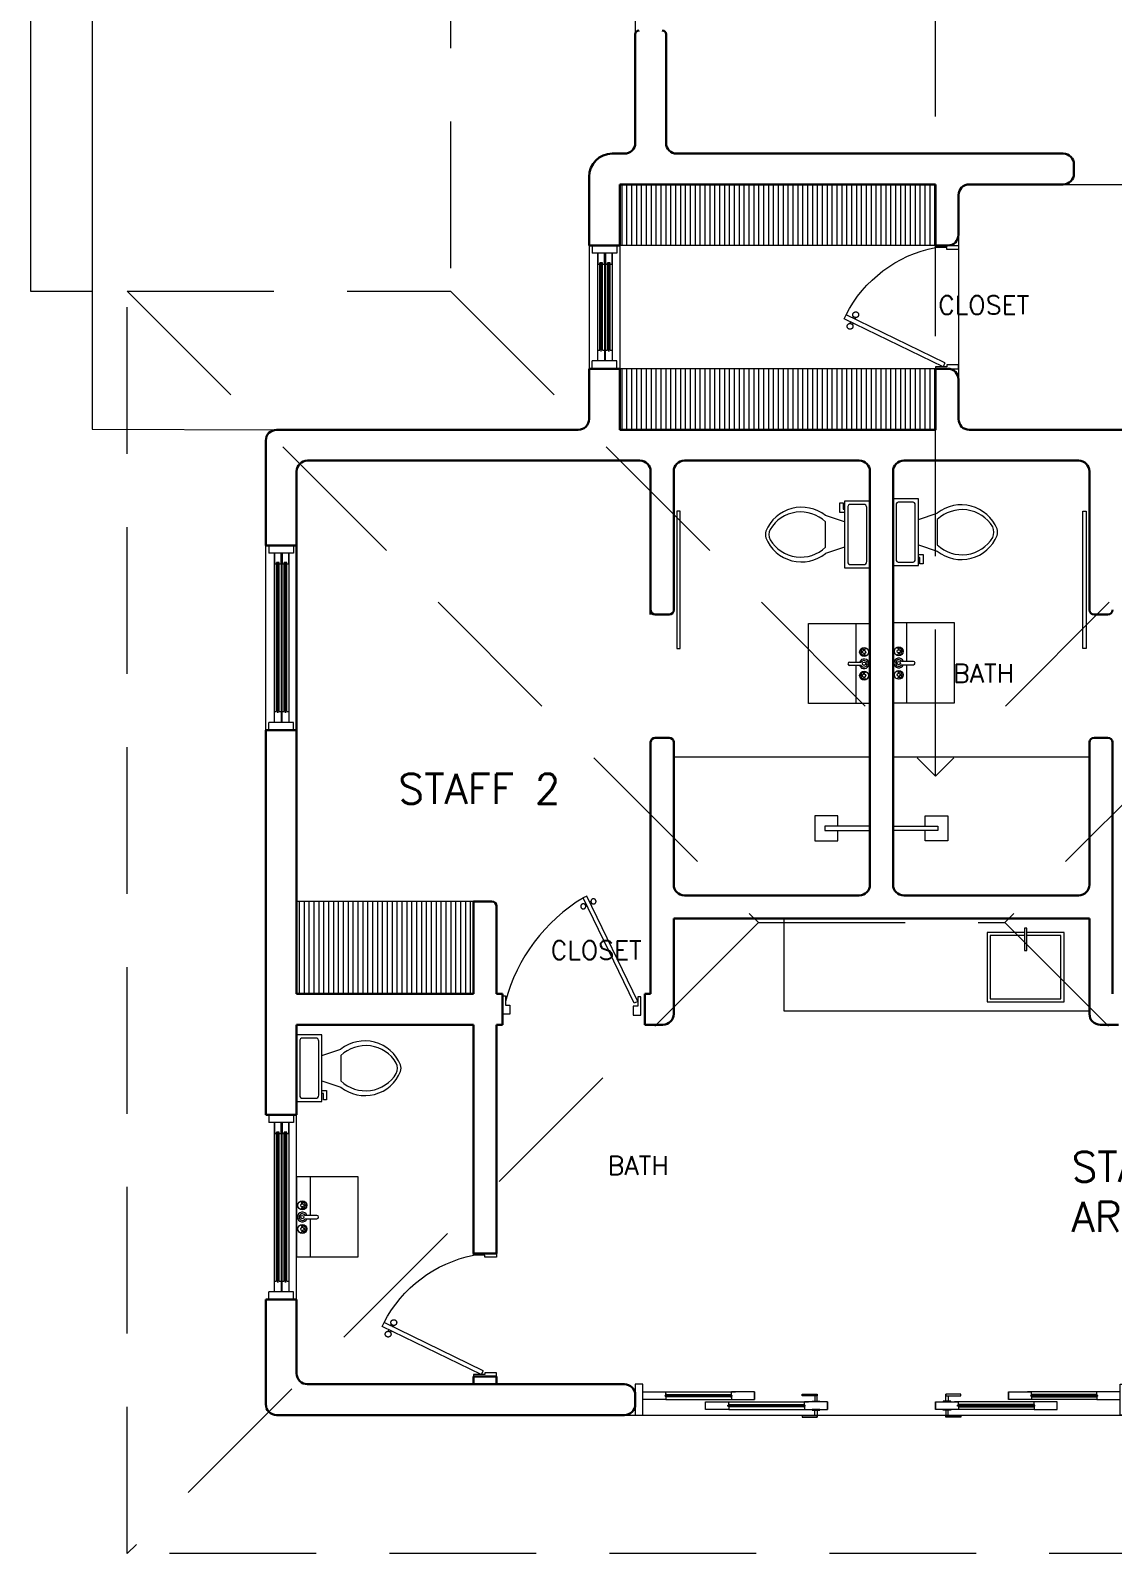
# Model space of a CAD drawing. Header units: metres. Extents: x -44 to 358, y -246 to 48.
# Drawn here: x 16.76 to 23.79, y -85.93 to -76.04 of the extents above; entities that cross this region are included whole.
import ezdxf

# ---------------------------------------------------------------- set-up
doc = ezdxf.new("R2010")
doc.units = ezdxf.units.M
doc.header["$LTSCALE"] = 0.3
doc.linetypes.add('HIDDEN2', pattern=[4.7625, 3.175, -1.5875])
for name, color, linetype, lineweight in [('01a_Mobiliario', 250, 'Continuous', 0), ('02_mobiliario', 250, 'Continuous', 5), ('A-DOOR', 7, 'Continuous', 5), ('A-WALL', 7, 'Continuous', 30), ('baños', 141, 'Continuous', 0), ('closets', 33, 'Continuous', 0), ('MOB FIJOS', 251, 'Continuous', 0), ('piscina', 7, 'Continuous', 0), ('piso', 251, 'Continuous', 18)]:
    doc.layers.add(name, color=color, linetype=linetype, lineweight=lineweight)
doc.layers.add('Techos 1', color=7, linetype='HIDDEN2', lineweight=9, true_color=0x42391a)
doc.layers.add('TEXTOS', color=4, linetype='Continuous')

# ---------------------------------------------------------------- blocks, each defined once
blk = doc.blocks.new('A$C66300485')
at = {"layer": 'A-DOOR'}
for p, q in [((1.1675, 0.2047), (1.1675, 0.1696)), ((1.1825, 0.1696), (1.1825, 0.2143)), ((2.0175, 0.1696), (2.0175, 0.2143)), ((2.0325, 0.2047), (2.0325, 0.1696)), ((0.2, 0.1), (0.05, 0.1)), ((0.05, 0.1), (0.05, 0.05)), ((0.2, 0.0775), (0.2, 0.1)), ((0.2, 0.1), (0.6512, 0.1)), ((0.6076, 0.1646), (0.4576, 0.1646)), ((0.4576, 0.1646), (0.4576, 0.1146)), ((0.4576, 0.1146), (0.6076, 0.1146)), ((0.6026, 0.1421), (0.6026, 0.1371)), ((0.6026, 0.1421), (1.105, 0.1421)), ((0.6026, 0.1371), (1.105, 0.1371)), ((0.6076, 0.1421), (0.6076, 0.1646)), ((0.6076, 0.1646), (1.1262, 0.1646)), ((0.6126, 0.1469), (0.6076, 0.1469)), ((0.6076, 0.1371), (0.6076, 0.1146)), ((0.6126, 0.1323), (0.6076, 0.1323)), ((0.6076, 0.1146), (1.1262, 0.1146)), ((0.6126, 0.1469), (0.6126, 0.1421)), ((1.095, 0.1469), (0.6126, 0.1469)), ((0.6126, 0.1323), (0.6126, 0.1371)), ((0.6126, 0.1323), (1.095, 0.1323)), ((0.625, 0.1), (0.775, 0.1)), ((0.625, 0.0775), (0.625, 0.1)), ((0.775, 0.05), (0.775, 0.1)), ((0.775, 0.1), (0.775, 0.05)), ((1.095, 0.1469), (1.1, 0.1469)), ((1.095, 0.1469), (1.095, 0.1421)), ((1.095, 0.1323), (1.095, 0.1371)), ((1.095, 0.1323), (1.1, 0.1323)), ((1.1, 0.1646), (1.25, 0.1646)), ((1.1, 0.1421), (1.1, 0.1646)), ((1.1, 0.1371), (1.1, 0.1146)), ((1.25, 0.1146), (1.1, 0.1146)), ((1.105, 0.1421), (1.105, 0.1371)), ((1.1675, 0.0745), (1.1675, 0.1096)), ((1.1825, 0.1096), (1.1825, 0.0649)), ((1.25, 0.1146), (1.25, 0.1646)), ((1.25, 0.1646), (1.25, 0.1146)), ((1.95, 0.1146), (1.95, 0.1646)), ((2.1, 0.1646), (1.95, 0.1646)), ((1.95, 0.1646), (1.95, 0.1146)), ((1.95, 0.1146), (2.1, 0.1146)), ((2.0175, 0.1096), (2.0175, 0.0649)), ((2.0325, 0.0745), (2.0325, 0.1096)), ((2.5924, 0.1646), (2.0738, 0.1646)), ((2.5924, 0.1146), (2.0738, 0.1146)), ((2.5974, 0.1421), (2.095, 0.1421)), ((2.095, 0.1421), (2.095, 0.1371)), ((2.5974, 0.1371), (2.095, 0.1371)), ((2.1, 0.1421), (2.1, 0.1646)), ((2.105, 0.1469), (2.1, 0.1469)), ((2.1, 0.1371), (2.1, 0.1146)), ((2.105, 0.1323), (2.1, 0.1323)), ((2.105, 0.1469), (2.5874, 0.1469)), ((2.105, 0.1469), (2.105, 0.1421)), ((2.105, 0.1323), (2.105, 0.1371)), ((2.5874, 0.1323), (2.105, 0.1323)), ((2.425, 0.05), (2.425, 0.1)), ((2.575, 0.1), (2.425, 0.1)), ((2.425, 0.1), (2.425, 0.05)), ((3, 0.1), (2.5488, 0.1)), ((2.575, 0.0775), (2.575, 0.1)), ((2.5874, 0.1469), (2.5924, 0.1469)), ((2.5874, 0.1469), (2.5874, 0.1421)), ((2.5874, 0.1323), (2.5874, 0.1371)), ((2.5874, 0.1323), (2.5924, 0.1323)), ((2.5924, 0.1646), (2.7424, 0.1646)), ((2.5924, 0.1421), (2.5924, 0.1646)), ((2.5924, 0.1371), (2.5924, 0.1146)), ((2.7424, 0.1146), (2.5924, 0.1146)), ((2.5974, 0.1421), (2.5974, 0.1371)), ((2.7424, 0.1646), (2.7424, 0.1146)), ((3, 0.1), (3.15, 0.1)), ((3, 0.0775), (3, 0.1)), ((3.15, 0.1), (3.15, 0.05)), ((0.05, 0.05), (0.2, 0.05)), ((0.195, 0.0775), (0.195, 0.0725)), ((0.195, 0.0775), (0.63, 0.0775)), ((0.195, 0.0725), (0.63, 0.0725)), ((0.205, 0.0823), (0.2, 0.0823)), ((0.2, 0.0725), (0.2, 0.05)), ((0.205, 0.0677), (0.2, 0.0677)), ((0.2, 0.05), (0.6512, 0.05)), ((0.205, 0.0823), (0.205, 0.0775)), ((0.62, 0.0823), (0.205, 0.0823)), ((0.205, 0.0677), (0.205, 0.0725)), ((0.205, 0.0677), (0.62, 0.0677)), ((0.62, 0.0823), (0.625, 0.0823)), ((0.62, 0.0823), (0.62, 0.0775)), ((0.62, 0.0677), (0.62, 0.0725)), ((0.62, 0.0677), (0.625, 0.0677)), ((0.625, 0.0725), (0.625, 0.05)), ((0.775, 0.05), (0.625, 0.05)), ((0.63, 0.0775), (0.63, 0.0725)), ((2.425, 0.05), (2.575, 0.05)), ((3, 0.05), (2.5488, 0.05)), ((3.005, 0.0775), (2.57, 0.0775)), ((2.57, 0.0775), (2.57, 0.0725)), ((3.005, 0.0725), (2.57, 0.0725)), ((2.58, 0.0823), (2.575, 0.0823)), ((2.575, 0.0725), (2.575, 0.05)), ((2.58, 0.0677), (2.575, 0.0677)), ((2.58, 0.0823), (2.995, 0.0823)), ((2.58, 0.0823), (2.58, 0.0775)), ((2.58, 0.0677), (2.58, 0.0725)), ((2.995, 0.0677), (2.58, 0.0677)), ((2.995, 0.0823), (3, 0.0823)), ((2.995, 0.0823), (2.995, 0.0775)), ((2.995, 0.0677), (2.995, 0.0725)), ((2.995, 0.0677), (3, 0.0677)), ((3, 0.0725), (3, 0.05)), ((3.15, 0.05), (3, 0.05)), ((3.005, 0.0775), (3.005, 0.0725))]:
    blk.add_line(p, q, dxfattribs=at)
for points in [[(0.05, 0), (0, 0), (0, 0.2), (0.05, 0.2)], [(3.15, 0), (3.2, 0), (3.2, 0.2), (3.15, 0.2)]]:
    blk.add_lwpolyline(points, close=True, dxfattribs=at)
at = {"layer": 'A-DOOR', "color": 7}
for points in [[(1.1825, 0.2143), (1.1825, 0.2047), (1.0852, 0.2047), (1.0852, 0.2143)], [(2.0175, 0.2143), (2.0175, 0.2047), (2.1148, 0.2047), (2.1148, 0.2143)], [(1.1997, 0.1646), (1.1503, 0.1646), (1.1503, 0.1696), (1.1997, 0.1696)], [(1.1997, 0.1146), (1.1503, 0.1146), (1.1503, 0.1096), (1.1997, 0.1096)], [(2.0003, 0.1646), (2.0497, 0.1646), (2.0497, 0.1696), (2.0003, 0.1696)], [(2.0003, 0.1146), (2.0497, 0.1146), (2.0497, 0.1096), (2.0003, 0.1096)], [(1.1825, 0.0649), (1.1825, 0.0745), (1.0852, 0.0745), (1.0852, 0.0649)], [(2.0175, 0.0649), (2.0175, 0.0745), (2.1148, 0.0745), (2.1148, 0.0649)]]:
    blk.add_lwpolyline(points, close=True, dxfattribs=at)
at = {"layer": 'piscina', "const_width": 0.004}
for points in [[(0.6026, 0.1396), (1.105, 0.1396)], [(2.5974, 0.1396), (2.095, 0.1396)], [(0.195, 0.075), (0.63, 0.075)], [(3.005, 0.075), (2.57, 0.075)]]:
    blk.add_lwpolyline(points, dxfattribs=at)
at = {"layer": 'piso'}
blk.add_line((0, 0.2), (3.2, 0.2), dxfattribs=at)
blk = doc.blocks.new('A$C95be60c7')
at = {"layer": 'A-DOOR'}
for p, q in [((0.4752, 0.7426), (0.4497, 0.7302)), ((0.762, 0.0876), (0.4497, 0.7302)), ((0.7875, 0.1), (0.4752, 0.7426)), ((0.4958, 0.7003), (0.506, 0.7052)), ((0.4703, 0.6879), (0.4601, 0.6829)), ((0.4785, 0.671), (0.4683, 0.666)), ((0.504, 0.6833), (0.5143, 0.6883)), ((0.762, 0.0876), (0.7875, 0.1))]:
    blk.add_line(p, q, dxfattribs=at)
for points in [[(0, 0), (0.025, 0), (0.025, 0.075), (0.0125, 0.075), (0.0125, 0.15), (0, 0.15), (0, 0)], [(0.8, 0), (0.775, 0), (0.775, 0.075), (0.7875, 0.075), (0.7875, 0.15), (0.8, 0.15), (0.8, 0)]]:
    blk.add_lwpolyline(points, dxfattribs=at)
blk.add_arc((0.8309, -0.0119), 0.8343, 117.18736, 168.8099, dxfattribs=at)
for points in [[(0.506, 0.7039), (0.506, 0.709), (0.511, 0.7177), (0.5198, 0.7227), (0.5298, 0.7227), (0.5386, 0.7177), (0.5436, 0.7089), (0.5436, 0.6989), (0.5386, 0.6901), (0.5298, 0.6851), (0.5197, 0.6851), (0.511, 0.6901), (0.506, 0.6989), (0.506, 0.7039)], [(0.4307, 0.6673), (0.4307, 0.6724), (0.4358, 0.6811), (0.4445, 0.6861), (0.4546, 0.6861), (0.4633, 0.6811), (0.4684, 0.6724), (0.4683, 0.6623), (0.4633, 0.6535), (0.4546, 0.6485), (0.4445, 0.6485), (0.4357, 0.6536), (0.4307, 0.6623), (0.4307, 0.6673)]]:
    blk.add_open_spline(points, degree=2, dxfattribs=at)
blk = doc.blocks.new('P90')
at = {"layer": 'A-DOOR'}
for p, q in [((-0.0476, -0.8576), (0.6364, -0.5264)), ((-0.0368, -0.88), (0.6473, -0.5489)), ((0.5843, -0.5517), (0.58, -0.5427)), ((0.5992, -0.5445), (0.5949, -0.5355)), ((0.5952, -0.5741), (0.5995, -0.5831)), ((0.6101, -0.5669), (0.6144, -0.5759)), ((0.6473, -0.5489), (0.6364, -0.5264)), ((-0.0368, -0.88), (-0.0476, -0.8576))]:
    blk.add_line(p, q, dxfattribs=at)
for points in [[(-0.06, -0.02), (-0.06, -0.05), (-0.12, -0.05), (-0.12, 0), (0, 0), (0, -0.02)], [(-0.0668, -0.88), (-0.0668, -0.85), (-0.1268, -0.85), (-0.1268, -0.9), (-0.0068, -0.9), (-0.0068, -0.88)]]:
    blk.add_lwpolyline(points, close=True, dxfattribs=at)
blk.add_arc((-0.3259, -1.105), 1.1228, 31.0139, 75.07969, dxfattribs=at)
for points in [[(0.5812, -0.5096), (0.5857, -0.5096), (0.5933, -0.5141), (0.5977, -0.5218), (0.5977, -0.5306), (0.5933, -0.5383), (0.5856, -0.5427), (0.5767, -0.5427), (0.5691, -0.5383), (0.5647, -0.5306), (0.5647, -0.5217), (0.5691, -0.514), (0.5768, -0.5096), (0.5812, -0.5096)], [(0.6133, -0.5758), (0.6177, -0.5758), (0.6254, -0.5803), (0.6298, -0.5879), (0.6298, -0.5968), (0.6253, -0.6045), (0.6176, -0.6089), (0.6088, -0.6089), (0.6011, -0.6044), (0.5967, -0.5967), (0.5967, -0.5879), (0.6011, -0.5802), (0.6088, -0.5758), (0.6133, -0.5758)]]:
    blk.add_open_spline(points, degree=2, dxfattribs=at)

msp = doc.modelspace()

# ---------------------------------------------------------------- hatches: boundary and pattern name
at = {"layer": 'closets', "true_color": 0xffffff, "transparency": 33554687}
h = msp.add_hatch(dxfattribs=at)
h.set_pattern_fill('LINE', scale=0.01, angle=90)
h.set_pattern_definition([(90, (-87.311617, 108.42203), (-0.03175, 2e-18), [])])
h.paths.add_polyline_path([(20.5915289, -77.0399674), (22.6415289, -77.0399674), (22.6415289, -77.4372368), (20.5915289, -77.4372368)])
h = msp.add_hatch(dxfattribs=at)
h.set_pattern_fill('LINE', scale=0.01, angle=90)
h.set_pattern_definition([(90, (-87.311617, 107.22476), (-0.03175, 2e-18), [])])
h.paths.add_polyline_path([(20.5915289, -78.2372368), (22.6415289, -78.2372368), (22.6415289, -78.6345062), (20.5915289, -78.6345062)])
h = msp.add_hatch(dxfattribs=at)
h.set_pattern_fill('LINE', scale=0.01, angle=90)
h.set_pattern_definition([(90, (-87.311617, 114.01657), (-0.03175, 2e-18), [])])
h.paths.add_polyline_path([(18.4915289, -81.6994285), (19.6401322, -81.6994285), (19.6401322, -82.2994285), (18.4915289, -82.2994285)])

# ---------------------------------------------------------------- linework, layer by layer
at = {"layer": '01a_Mobiliario', "color": 7, "true_color": 0xffffff, "transparency": 33554684}
msp.add_line((21.6564054, -82.4095062), (23.6422365, -82.4095062), dxfattribs=at)
at = {"layer": '02_mobiliario', "color": 7, "true_color": 0xffffff}
for p, q in [((21.6564054, -81.8095062), (21.6564054, -82.4095062)), ((21.6564054, -82.4095062), (21.7064054, -82.4095062))]:
    msp.add_line(p, q, dxfattribs=at)
at = {"layer": 'A-DOOR', "color": 7, "true_color": 0xffffff}
for p, q in [((20.391985, -77.4372368), (20.391985, -78.2372368)), ((20.411985, -77.4372368), (20.411985, -77.4872368)), ((20.571985, -77.4372368), (20.571985, -77.4872368)), ((20.591985, -77.4372368), (20.591985, -78.2372368)), ((20.571985, -77.4872368), (20.411985, -77.4872368)), ((20.4484087, -78.1872368), (20.4484087, -77.4872368)), ((20.461204, -78.1172368), (20.461204, -77.5485381)), ((20.4786015, -77.5485381), (20.461204, -77.5485381)), ((20.4786015, -78.1172368), (20.4786015, -77.5485381)), ((20.4913968, -77.4872368), (20.4913968, -78.1872368)), ((20.4989969, -78.1872368), (20.4989969, -77.4872368)), ((20.5117922, -78.1172368), (20.5117922, -77.5485381)), ((20.5291897, -77.5485381), (20.5117922, -77.5485381)), ((20.5291897, -78.1172368), (20.5291897, -77.5485381)), ((20.541985, -77.4872368), (20.541985, -78.1872368)), ((20.571985, -78.1872368), (20.411985, -78.1872368)), ((20.411985, -78.2372368), (20.411985, -78.1872368)), ((20.571985, -78.2372368), (20.571985, -78.1872368)), ((18.291985, -80.5852045), (18.291985, -79.3852045)), ((18.311985, -79.3852045), (18.311985, -79.4352045)), ((18.471985, -79.4352045), (18.311985, -79.4352045)), ((18.3484087, -80.5352045), (18.3484087, -79.4352045)), ((18.3913968, -79.4352045), (18.3913968, -80.5352045)), ((18.3989969, -80.5352045), (18.3989969, -79.4352045)), ((18.441985, -79.4352045), (18.441985, -80.5352045)), ((18.471985, -79.3852045), (18.471985, -79.4352045)), ((18.491985, -80.5852045), (18.491985, -79.3852045)), ((18.361204, -80.4652045), (18.361204, -79.4965058)), ((18.3786015, -79.4965058), (18.361204, -79.4965058)), ((18.3786015, -80.4652045), (18.3786015, -79.4965058)), ((18.4117922, -80.4652045), (18.4117922, -79.4965058)), ((18.4291897, -79.4965058), (18.4117922, -79.4965058)), ((18.4291897, -80.4652045), (18.4291897, -79.4965058)), ((18.471985, -80.5352045), (18.311985, -80.5352045)), ((18.311985, -80.5852045), (18.311985, -80.5352045)), ((18.471985, -80.5852045), (18.471985, -80.5352045)), ((18.3115289, -83.0852045), (18.3115289, -83.1352045)), ((18.4715289, -83.0852045), (18.4715289, -83.1352045)), ((18.4915289, -84.2852045), (18.4915289, -83.0852045)), ((18.4715289, -83.1352045), (18.3115289, -83.1352045)), ((18.3479526, -84.2352045), (18.3479526, -83.1352045)), ((18.3607479, -84.1652045), (18.3607479, -83.1965058)), ((18.3781454, -83.1965058), (18.3607479, -83.1965058)), ((18.3781454, -84.1652045), (18.3781454, -83.1965058)), ((18.3909407, -83.1352045), (18.3909407, -84.2352045)), ((18.3985408, -84.2352045), (18.3985408, -83.1352045)), ((18.4113361, -84.1652045), (18.4113361, -83.1965058)), ((18.4287336, -83.1965058), (18.4113361, -83.1965058)), ((18.4287336, -84.1652045), (18.4287336, -83.1965058)), ((18.4415289, -83.1352045), (18.4415289, -84.2352045)), ((18.4715289, -84.2352045), (18.3115289, -84.2352045)), ((18.3115289, -84.2852045), (18.3115289, -84.2352045)), ((18.4715289, -84.2852045), (18.4715289, -84.2352045))]:
    msp.add_line(p, q, dxfattribs=at)
for points in [[(20.4786015, -77.5572368), (20.4913968, -77.5572368), (20.4913968, -77.4872368), (20.4484087, -77.4872368), (20.4484087, -77.5572368), (20.461204, -77.5572368)], [(20.5291897, -77.5572368), (20.541985, -77.5572368), (20.541985, -77.4872368), (20.4989969, -77.4872368), (20.4989969, -77.5572368), (20.5117922, -77.5572368)], [(20.4786015, -78.1172368), (20.4913968, -78.1172368), (20.4913968, -78.1872368), (20.4484087, -78.1872368), (20.4484087, -78.1172368), (20.461204, -78.1172368)], [(20.5291897, -78.1172368), (20.541985, -78.1172368), (20.541985, -78.1872368), (20.4989969, -78.1872368), (20.4989969, -78.1172368), (20.5117922, -78.1172368)], [(18.3786015, -79.5052045), (18.3913968, -79.5052045), (18.3913968, -79.4352045), (18.3484087, -79.4352045), (18.3484087, -79.5052045), (18.361204, -79.5052045)], [(18.4291897, -79.5052045), (18.441985, -79.5052045), (18.441985, -79.4352045), (18.3989969, -79.4352045), (18.3989969, -79.5052045), (18.4117922, -79.5052045)], [(18.3786015, -80.4652045), (18.3913968, -80.4652045), (18.3913968, -80.5352045), (18.3484087, -80.5352045), (18.3484087, -80.4652045), (18.361204, -80.4652045)], [(18.4291897, -80.4652045), (18.441985, -80.4652045), (18.441985, -80.5352045), (18.3989969, -80.5352045), (18.3989969, -80.4652045), (18.4117922, -80.4652045)], [(18.3781454, -83.2052045), (18.3909407, -83.2052045), (18.3909407, -83.1352045), (18.3479526, -83.1352045), (18.3479526, -83.2052045), (18.3607479, -83.2052045)], [(18.4287336, -83.2052045), (18.4415289, -83.2052045), (18.4415289, -83.1352045), (18.3985408, -83.1352045), (18.3985408, -83.2052045), (18.4113361, -83.2052045)], [(18.3781454, -84.1652045), (18.3909407, -84.1652045), (18.3909407, -84.2352045), (18.3479526, -84.2352045), (18.3479526, -84.1652045), (18.3607479, -84.1652045)], [(18.4287336, -84.1652045), (18.4415289, -84.1652045), (18.4415289, -84.2352045), (18.3985408, -84.2352045), (18.3985408, -84.1652045), (18.4113361, -84.1652045)]]:
    msp.add_lwpolyline(points, dxfattribs=at)
for points in [[(20.984489, -79.1630161), (20.9628053, -79.1630161), (20.9628053, -80.0550195), (20.984489, -80.0550195)], [(23.5992763, -79.1630161), (23.6209601, -79.1630161), (23.6209601, -80.0550195), (23.5992763, -80.0550195)]]:
    msp.add_lwpolyline(points, close=True, dxfattribs=at)
at = {"layer": 'A-WALL', "color": 7, "true_color": 0xffffff}
for p, q in [((20.691985, -76.0649674), (20.691985, -76.7699674)), ((20.891985, -76.0649674), (20.891985, -76.7699674)), ((20.541985, -76.8399674), (20.621985, -76.8399674)), ((20.961985, -76.8399674), (23.471985, -76.8399674)), ((23.541985, -76.9099674), (23.541985, -76.9699674)), ((20.391985, -76.9899674), (20.391985, -77.4372368)), ((20.591985, -77.0399674), (22.641985, -77.0399674)), ((20.591985, -77.0399674), (20.591985, -77.4372368)), ((22.641985, -77.4372368), (22.641985, -77.0399674)), ((22.861985, -77.0399674), (23.471985, -77.0399674)), ((22.791985, -77.3672368), (22.791985, -77.1099674)), ((20.591985, -77.4372368), (20.391985, -77.4372368)), ((22.721985, -77.4372368), (22.641985, -77.4372368)), ((20.391985, -78.2372368), (20.391985, -78.5645062)), ((20.591985, -78.2372368), (20.391985, -78.2372368)), ((20.591985, -78.2372368), (20.591985, -78.6345062)), ((20.321985, -78.6345062), (18.361985, -78.6345062)), ((18.291985, -78.7045062), (18.291985, -79.3852045)), ((20.721985, -78.8345062), (18.561985, -78.8345062)), ((22.146985, -78.8345062), (21.011985, -78.8345062)), ((23.5726926, -78.8345062), (22.436985, -78.8345062)), ((18.491985, -78.9045062), (18.491985, -82.2994285)), ((20.791985, -79.8345062), (20.791985, -78.9045062)), ((20.941985, -79.8045062), (20.941985, -78.9045062)), ((22.216985, -81.5895062), (22.216985, -78.9045062)), ((22.366985, -81.5895062), (22.366985, -78.9045062)), ((23.6426926, -79.8045062), (23.6426926, -78.9045062)), ((18.491985, -79.3852045), (18.291985, -79.3852045)), ((20.791985, -79.8045062), (20.791985, -79.6845062)), ((20.911985, -79.8345062), (20.821985, -79.8345062)), ((23.6726926, -79.8345062), (23.7626926, -79.8345062)), ((18.291985, -80.5852045), (18.291985, -83.0852045)), ((18.491985, -80.5852045), (18.291985, -80.5852045)), ((20.911985, -80.6345062), (20.821985, -80.6345062)), ((23.6726926, -80.6345062), (23.7626926, -80.6345062)), ((20.791985, -82.2994285), (20.791985, -80.6645062)), ((20.941985, -81.5895062), (20.941985, -80.6645062)), ((23.6426926, -81.5895062), (23.6426926, -80.6645062)), ((23.7926926, -82.2994285), (23.7926926, -80.6645062)), ((19.6405884, -82.2994285), (19.6405884, -81.6994285)), ((19.6405884, -81.6994285), (19.7605884, -81.6994285)), ((21.011985, -81.6595062), (22.146985, -81.6595062)), ((22.436985, -81.6595062), (23.5726926, -81.6595062)), ((19.7905884, -82.2994285), (19.7905884, -81.7294285)), ((20.941985, -82.4294285), (20.941985, -81.8095062)), ((20.941985, -81.8095062), (23.6426926, -81.8095062)), ((23.6426926, -82.4294285), (23.6426926, -81.8095062)), ((19.6405884, -82.2994285), (18.491985, -82.2994285)), ((19.8287867, -82.2994285), (19.7905884, -82.2994285)), ((19.8287867, -82.4994285), (19.8287867, -82.2994285)), ((20.791985, -82.2994285), (20.7537867, -82.2994285)), ((20.7537867, -82.4994285), (20.7537867, -82.2994285)), ((18.291985, -82.4352045), (18.291985, -83.0852045)), ((18.491985, -82.4994285), (18.491985, -83.0852045)), ((19.6405884, -82.4994285), (18.491985, -82.4994285)), ((19.6405884, -83.9845062), (19.6405884, -82.4994285)), ((19.8287867, -82.4994285), (19.7905884, -82.4994285)), ((19.7905884, -83.9845062), (19.7905884, -82.4994285)), ((20.871985, -82.4994285), (20.7537867, -82.4994285)), ((23.7126926, -82.4994285), (23.8308909, -82.4994285)), ((18.491985, -83.0852045), (18.291985, -83.0852045)), ((19.7905884, -83.9845062), (19.6405884, -83.9845062)), ((18.291985, -84.2852045), (18.291985, -84.9645064)), ((18.491985, -84.2852045), (18.291985, -84.2852045)), ((19.7905884, -84.7845062), (19.6405884, -84.7845062)), ((19.6405884, -84.8345062), (19.6405884, -84.7845062)), ((19.7905884, -84.8345062), (19.7905884, -84.7845062))]:
    msp.add_line(p, q, dxfattribs=at)
for points in [[(26.291985, -79.0345062), (26.291985, -78.7045062, 0.414213562), (26.221985, -78.6345062), (22.861985, -78.6345062, -0.414213562), (22.791985, -78.5645062), (22.791985, -78.3072368, 0.414213562), (22.721985, -78.2372368), (22.641985, -78.2372368), (22.641985, -78.6345062), (20.591985, -78.6345062)], [(19.6405884, -84.8345062), (18.561985, -84.8345062, -0.414213562), (18.491985, -84.7645062), (18.491985, -84.2852045)], [(18.3619849, -85.0345064), (20.6219849, -85.0345107, 0.414213485), (20.6919851, -84.9645108), (20.6919852, -84.9045064, 0.414214148), (20.6219852, -84.8345062), (19.5405884, -84.8345062)]]:
    msp.add_lwpolyline(points, format="xyb", dxfattribs=at)
for centre, radius, start, end in [((20.716985, -76.0649674), 0.025, 90, 180), ((20.866985, -76.0649674), 0.025, 0, 90), ((20.621985, -76.7699674), 0.07, 270, 360), ((20.961985, -76.7699674), 0.07, 180, 270), ((20.541985, -76.9899674), 0.15, 90, 180), ((23.471985, -76.9099674), 0.07, 0, 90), ((23.471985, -76.9699674), 0.07, 270, 0), ((22.861985, -77.1099674), 0.07, 90, 180), ((22.721985, -77.3672368), 0.07, 270, 360), ((18.361985, -78.7045062), 0.07, 90, 180), ((20.321985, -78.5645062), 0.07, 270, 0), ((18.561985, -78.9045062), 0.07, 90, 180), ((20.721985, -78.9045062), 0.07, 360, 90), ((21.011985, -78.9045062), 0.07, 90, 180), ((22.146985, -78.9045062), 0.07, 360, 90), ((22.436985, -78.9045062), 0.07, 90, 180), ((23.5726926, -78.9045062), 0.07, 0, 90), ((20.821985, -79.8045062), 0.03, 180, 270), ((20.911985, -79.8045062), 0.03, 270, 360), ((23.6726926, -79.8045062), 0.03, 180, 270), ((23.7626926, -79.8045062), 0.03, 270, 360), ((20.821985, -80.6645062), 0.03, 90, 180), ((20.911985, -80.6645062), 0.03, 360, 90), ((23.6726926, -80.6645062), 0.03, 90, 180), ((23.7626926, -80.6645062), 0.03, 360, 90), ((21.011985, -81.5895062), 0.07, 180, 270), ((22.146985, -81.5895062), 0.07, 270, 360), ((22.436985, -81.5895062), 0.07, 180, 270), ((23.5726926, -81.5895062), 0.07, 270, 0), ((19.7605884, -81.7294285), 0.03, 0, 90), ((20.871985, -82.4294285), 0.07, 270, 0), ((23.7126926, -82.4294285), 0.07, 180, 270), ((18.361985, -84.9645064), 0.07, 180, 269.9999006)]:
    msp.add_arc(centre, radius, start, end, dxfattribs=at)
at = {"layer": 'baños', "color": 7, "true_color": 0xffffff}
for p, q in [((22.0211381, -79.1708494), (22.0211381, -79.1091471)), ((22.0211381, -79.1091471), (22.0417056, -79.1091471)), ((22.0417056, -79.1091471), (22.0417056, -79.150282)), ((22.0417056, -79.150282), (22.0519893, -79.150282)), ((22.4899336, -79.1040216), (22.4076638, -79.1040216)), ((22.0519893, -79.2325518), (21.9285846, -79.1914169)), ((21.9285846, -79.3970914), (21.9285846, -79.2325518)), ((22.0519893, -79.1708494), (22.0211381, -79.1708494)), ((22.5310685, -79.2171426), (22.6544732, -79.1760077)), ((22.6544732, -79.2171426), (22.6544732, -79.3816821)), ((22.0519893, -79.3970914), (21.9285846, -79.4382263)), ((22.5310685, -79.3816821), (22.6544732, -79.422817)), ((22.5310685, -79.4433845), (22.5619196, -79.4433845)), ((22.5619196, -79.4433845), (22.5619196, -79.5050868)), ((22.0931242, -79.5102123), (22.175394, -79.5102123)), ((22.5413522, -79.4639519), (22.5310685, -79.4639519)), ((22.5413522, -79.5050868), (22.5413522, -79.4639519)), ((22.5619196, -79.5050868), (22.5413522, -79.5050868)), ((22.1267847, -80.1438596), (22.1267847, -79.8931861)), ((22.456273, -80.1391013), (22.456273, -79.8884278)), ((22.0838707, -80.1438596), (22.1606377, -80.1438596)), ((22.1687474, -80.0752591), (22.163025, -80.0752591)), ((22.1686798, -80.0805361), (22.163025, -80.0805361)), ((22.1762174, -80.0677236), (22.1762174, -80.0620667)), ((22.1762174, -80.0880061), (22.1762174, -80.0937285)), ((22.1814944, -80.0677891), (22.1814944, -80.0620667)), ((22.1814944, -80.0880716), (22.1814944, -80.0937285)), ((22.4015634, -80.0630308), (22.4015634, -80.0573085)), ((22.4015634, -80.0833133), (22.4015634, -80.0889702)), ((22.4068403, -80.0629654), (22.4068403, -80.0573085)), ((22.4068403, -80.0832479), (22.4068403, -80.0889702)), ((22.4143104, -80.0705009), (22.4200327, -80.0705009)), ((22.4143779, -80.0757778), (22.4200327, -80.0757778)), ((22.4991871, -80.1391013), (22.42242, -80.1391013)), ((22.1606209, -80.1649674), (22.0838707, -80.1649674)), ((22.1267847, -80.4131861), (22.1267847, -80.1649674)), ((22.1687474, -80.2282908), (22.163025, -80.2282908)), ((22.1686798, -80.2335678), (22.163025, -80.2335678)), ((22.1762174, -80.2207553), (22.1762174, -80.2150985)), ((22.1762174, -80.2410379), (22.1762174, -80.2467602)), ((22.1814944, -80.2208208), (22.1814944, -80.2150985)), ((22.1814944, -80.2411033), (22.1814944, -80.2467602)), ((22.4015634, -80.2160625), (22.4015634, -80.2103402)), ((22.4015634, -80.236345), (22.4015634, -80.2420019)), ((22.4068403, -80.2159971), (22.4068403, -80.2103402)), ((22.4068403, -80.2362796), (22.4068403, -80.2420019)), ((22.4143104, -80.2235326), (22.4200327, -80.2235326)), ((22.4143779, -80.2288095), (22.4200327, -80.2288095)), ((22.4224369, -80.1602091), (22.4991871, -80.1602091)), ((22.456273, -80.4084278), (22.456273, -80.1602091)), ((20.9415289, -80.7595062), (22.2165289, -80.7595062)), ((22.3665289, -80.7595062), (23.6422365, -80.7595062)), ((22.0083211, -81.1429831), (21.8597325, -81.1429831)), ((21.8597325, -81.1429831), (21.8597325, -81.304901)), ((22.2165289, -81.2096053), (21.9244919, -81.2096053)), ((21.9244919, -81.2096053), (21.9244919, -81.2371542)), ((22.0083211, -81.2096053), (22.0083211, -81.1429831)), ((22.2165289, -81.2371542), (22.2165289, -81.2096053)), ((22.3665289, -81.2096053), (22.6585658, -81.2096053)), ((22.3665289, -81.2371542), (22.3665289, -81.2096053)), ((22.5747367, -81.2096053), (22.5747367, -81.1429831)), ((22.5747367, -81.1429831), (22.7233252, -81.1429831)), ((22.6585658, -81.2096053), (22.6585658, -81.2371542)), ((22.7233252, -81.1429831), (22.7233252, -81.304901)), ((21.8597325, -81.304901), (22.0083211, -81.304901)), ((21.9244919, -81.2371542), (22.2165289, -81.2371542)), ((22.0083211, -81.304901), (22.0083211, -81.2371542)), ((22.6585658, -81.2371542), (22.3665289, -81.2371542)), ((22.5747367, -81.304901), (22.5747367, -81.2371542)), ((22.7233252, -81.304901), (22.5747367, -81.304901)), ((18.6149336, -82.5863395), (18.5326638, -82.5863395)), ((18.6560685, -82.6994605), (18.7794732, -82.6583256)), ((18.7794732, -82.6994605), (18.7794732, -82.8640001)), ((18.6560685, -82.8640001), (18.7794732, -82.905135)), ((18.6560685, -82.9257024), (18.6869196, -82.9257024)), ((18.6663522, -82.9462699), (18.6560685, -82.9462699)), ((18.6663522, -82.9874048), (18.6663522, -82.9462699)), ((18.6869196, -82.9874048), (18.6663522, -82.9874048)), ((18.6869196, -82.9257024), (18.6869196, -82.9874048)), ((18.581273, -83.7383534), (18.581273, -83.4876799)), ((18.5265634, -83.662283), (18.5265634, -83.6565606)), ((18.5265634, -83.6825655), (18.5265634, -83.6882224)), ((18.5318403, -83.6622175), (18.5318403, -83.6565606)), ((18.5318403, -83.6825), (18.5318403, -83.6882224)), ((18.5393104, -83.669753), (18.5450327, -83.669753)), ((18.5393779, -83.67503), (18.5450327, -83.67503)), ((18.6241871, -83.7383534), (18.54742, -83.7383534)), ((18.5474369, -83.7594613), (18.6241871, -83.7594613)), ((18.581273, -84.0076799), (18.581273, -83.7594613)), ((18.5265634, -83.8153147), (18.5265634, -83.8095923)), ((18.5265634, -83.8355972), (18.5265634, -83.8412541)), ((18.5318403, -83.8152492), (18.5318403, -83.8095923)), ((18.5318403, -83.8355317), (18.5318403, -83.8412541)), ((18.5393104, -83.8227847), (18.5450327, -83.8227847)), ((18.5393779, -83.8280617), (18.5450327, -83.8280617))]:
    msp.add_line(p, q, dxfattribs=at)
for points in [[(22.0519893, -79.5307798), (22.2165289, -79.5307798), (22.2165289, -79.0988634), (22.0519893, -79.0988634)], [(22.5310685, -79.0834541), (22.3665289, -79.0834541), (22.3665289, -79.5153706), (22.5310685, -79.5153706)], [(21.8165289, -79.8931861), (22.2165289, -79.8931861), (22.2165289, -80.4131861), (21.8165289, -80.4131861)], [(22.7665289, -79.8884278), (22.3665289, -79.8884278), (22.3665289, -80.4084278), (22.7665289, -80.4084278)], [(18.6560685, -82.5657721), (18.4915289, -82.5657721), (18.4915289, -82.9976885), (18.6560685, -82.9976885)], [(18.8915289, -83.4876799), (18.4915289, -83.4876799), (18.4915289, -84.0076799), (18.8915289, -84.0076799)]]:
    msp.add_lwpolyline(points, close=True, dxfattribs=at)
for points in [[(22.0725567, -79.1399983), (22.0725567, -79.4896449)], [(22.175394, -79.1194308), (22.0931242, -79.1194308)], [(22.1959614, -79.4896449), (22.1959614, -79.1399983)], [(22.3870963, -79.124589), (22.3870963, -79.4742357)], [(22.510501, -79.4742357), (22.510501, -79.124589)], [(22.4076638, -79.4948031), (22.4899336, -79.4948031)], [(18.5120963, -82.606907), (18.5120963, -82.9565536)], [(18.635501, -82.9565536), (18.635501, -82.606907)], [(18.5326638, -82.977121), (18.6149336, -82.977121)]]:
    msp.add_lwpolyline(points, dxfattribs=at)
for centre, radius in [((22.4042019, -80.0731393), 0.0290233), ((22.4042019, -80.0520315), 0.0058998), ((22.1788559, -80.0778976), 0.0290233), ((22.1577481, -80.0778976), 0.0058998), ((22.1788559, -80.0778976), 0.0105539), ((22.1788559, -80.1544135), 0.0105539), ((22.1788559, -80.0567898), 0.0058998), ((22.1788559, -80.0990054), 0.0058998), ((22.4042019, -80.0731393), 0.0105539), ((22.4042019, -80.1496552), 0.0105539), ((22.4042019, -80.0942472), 0.0058998), ((22.4253097, -80.0731393), 0.0058998), ((22.1788559, -80.2309293), 0.0290233), ((22.1577481, -80.2309293), 0.0058998), ((22.1788559, -80.2309293), 0.0105539), ((22.1788559, -80.2098215), 0.0058998), ((22.4042019, -80.226171), 0.0290233), ((22.4042019, -80.226171), 0.0105539), ((22.4042019, -80.2050632), 0.0058998), ((22.4042019, -80.2472789), 0.0058998), ((22.4253097, -80.226171), 0.0058998), ((22.1788559, -80.2520371), 0.0058998), ((18.5292019, -83.6723915), 0.0290233), ((18.5292019, -83.6723915), 0.0105539), ((18.5292019, -83.6512837), 0.0058998), ((18.5292019, -83.6934993), 0.0058998), ((18.5503097, -83.6723915), 0.0058998), ((18.5292019, -83.8254232), 0.0290233), ((18.5292019, -83.7489073), 0.0105539), ((18.5292019, -83.8043154), 0.0058998), ((18.5292019, -83.8254232), 0.0105539), ((18.5292019, -83.846531), 0.0058998), ((18.5503097, -83.8254232), 0.0058998)]:
    msp.add_circle(centre, radius, dxfattribs=at)
for centre, radius, start, end in [((21.7726732, -79.38721), 0.2502857, 51.46910968, 157.97143468), ((22.0905533, -79.1374273), 0.0181792, 81.869898, 188.1301), ((22.1779649, -79.1374273), 0.0181792, 351.8699, 98.1301), ((22.4050928, -79.1220181), 0.0181792, 81.8699, 188.1301), ((22.4925045, -79.1220181), 0.0181792, 351.8699, 98.1301), ((22.8152568, -79.3857934), 0.2330125, 31.05300658, 133.63209217), ((22.8103841, -79.3717995), 0.250286, 22.02843327, 128.53070637), ((21.7678004, -79.401204), 0.2330123, 46.36772544, 148.94682394), ((21.6200735, -79.314822), 0.0822698, 164.86052832, 195.13947077), ((21.7726736, -79.2424344), 0.250286, 202.02843327, 308.53070637), ((21.6431811, -79.314822), 0.0822698, 155.73182474, 204.26817405), ((21.7678009, -79.2284405), 0.2330125, 211.05300658, 313.63209217), ((22.8103846, -79.2270239), 0.2502857, 231.46910968, 337.97143468), ((22.8152573, -79.2130299), 0.2330123, 226.36772544, 328.94682394), ((22.9398766, -79.2994119), 0.0822698, 335.73182474, 24.26817405), ((22.9629842, -79.2994119), 0.0822698, 344.86052832, 15.13947077), ((22.0905533, -79.4922158), 0.0181792, 171.8699, 278.1301), ((22.1779649, -79.4922158), 0.0181792, 261.8699, 8.1301), ((22.4050928, -79.4768066), 0.0181792, 171.8699, 278.1301), ((22.4925045, -79.4768066), 0.0181792, 261.869898, 8.1301), ((22.0838707, -80.1544135), 0.0105539, 90, 270), ((22.1788559, -80.1544135), 0.0316617, 199.6397, 160.3486), ((22.1788559, -80.0778976), 0.0211078, 105.7907, 164.7593), ((22.1788559, -80.0778976), 0.0211078, 195.9211, 253.5587), ((22.1788559, -80.1544135), 0.0211078, 210.2446, 149.6569), ((22.4042019, -80.1496552), 0.0316617, 19.6514, 340.3603), ((22.4042019, -80.1496552), 0.0211078, 30.3431, 329.7554), ((22.4042019, -80.0731393), 0.0211078, 15.2407, 74.2093), ((22.4042019, -80.0731393), 0.0211078, 286.4413, 344.0789), ((22.4991871, -80.1496552), 0.0105539, 270, 90), ((22.1788559, -80.2309293), 0.0211078, 196.0953, 253.7658), ((22.1788559, -80.2309293), 0.0211078, 105.9116, 163.88), ((22.4042019, -80.226171), 0.0211078, 16.12, 74.0884), ((22.4042019, -80.226171), 0.0211078, 286.2342, 343.9047), ((18.5300928, -82.604336), 0.0181792, 81.8699, 188.1301), ((18.6175045, -82.604336), 0.0181792, 351.8699, 98.1301), ((18.9353841, -82.8541174), 0.250286, 22.02843327, 128.53070637), ((18.9402568, -82.8681113), 0.2330125, 31.05300658, 133.63209217), ((18.9353846, -82.7093419), 0.2502857, 231.46910968, 337.97143468), ((18.9402573, -82.6953479), 0.2330123, 226.36772544, 328.94682394), ((19.0648766, -82.7817299), 0.0822698, 335.73182474, 24.26817405), ((19.0879842, -82.7817299), 0.0822698, 344.86052832, 15.13947077), ((18.5300928, -82.9591245), 0.0181792, 171.8699, 278.1301), ((18.6175045, -82.9591245), 0.0181792, 261.869898, 8.1301), ((18.5292019, -83.6723915), 0.0211078, 15.2407, 74.2093), ((18.5292019, -83.6723915), 0.0211078, 286.4413, 344.0789), ((18.5292019, -83.7489073), 0.0316617, 19.6514, 340.3603), ((18.5292019, -83.7489073), 0.0211078, 30.3431, 329.7554), ((18.5292019, -83.8254232), 0.0211078, 16.12, 74.0884), ((18.6241871, -83.7489073), 0.0105539, 270, 90), ((18.5292019, -83.8254232), 0.0211078, 286.2342, 343.9047)]:
    msp.add_arc(centre, radius, start, end, dxfattribs=at)
at = {"layer": 'closets', "color": 7, "true_color": 0xffffff, "transparency": 33554687}
for p, q in [((22.6415289, -77.4372368), (20.5915289, -77.4372368)), ((22.6415289, -78.2372368), (20.5915289, -78.2372368)), ((19.6401322, -81.6994285), (18.4915289, -81.6994285))]:
    msp.add_line(p, q, dxfattribs=at)
at = {"layer": 'MOB FIJOS', "color": 7, "true_color": 0xffffff, "transparency": 33554684}
for points in [[(23.2196799, -81.9002259), (22.9776799, -81.9002259), (22.9776799, -82.3502259), (23.4776799, -82.3502259), (23.4776799, -81.9002259), (23.2356799, -81.9002259)], [(23.2196799, -81.9202259), (22.9976799, -81.9202259), (22.9976799, -82.3302259), (23.4576799, -82.3302259), (23.4576799, -81.9202259), (23.2356799, -81.9202259)]]:
    msp.add_lwpolyline(points, dxfattribs=at)
at = {"layer": 'MOB FIJOS', "color": 7, "ltscale": 0.005, "true_color": 0xffffff, "transparency": 33554684}
msp.add_lwpolyline([(23.2196799, -82.0158628), (23.2356799, -82.0158628), (23.2356799, -81.871689), (23.2196799, -81.871689)], close=True, dxfattribs=at)
at = {"layer": 'piscina', "color": 7, "true_color": 0xffffff, "const_width": 0.01}
for points in [[(20.4699028, -77.5485381), (20.4699028, -78.1259356)], [(20.5204909, -77.5485381), (20.5204909, -78.1259356)], [(18.3699028, -79.4965058), (18.3699028, -80.4739033)], [(18.4204909, -79.4965058), (18.4204909, -80.4739033)], [(18.3694467, -83.1965058), (18.3694467, -84.1739033)], [(18.4200348, -83.1965058), (18.4200348, -84.1739033)]]:
    msp.add_lwpolyline(points, dxfattribs=at)
at = {"layer": 'piso', "color": 7, "true_color": 0xffffff}
for p, q in [((17.1630374, -71.4454286), (17.1630374, -78.6301334)), ((16.7630374, -72.3454286), (16.7630374, -77.7345062)), ((20.691985, -74.0149674), (20.691985, -76.0649674)), ((23.471985, -77.0399674), (24.611985, -77.0399674)), ((22.791985, -77.3672368), (22.791985, -78.3072368)), ((16.7630374, -77.7345062), (17.1630374, -77.7345062)), ((17.1630374, -78.6301334), (18.361985, -78.6345062)), ((20.621529, -85.0345062), (20.6919851, -85.0345062))]:
    msp.add_line(p, q, dxfattribs=at)
at = {"layer": 'Techos 1', "color": 7, "true_color": 0xffffff}
for p, q in [((22.641985, -80.8845062), (22.641985, -69.1954286)), ((19.491985, -72.3454286), (19.491985, -77.7345062)), ((17.391985, -85.9345062), (17.391985, -77.7345062)), ((17.391985, -77.7345062), (19.491985, -77.7345062)), ((17.391985, -77.7345062), (21.491985, -81.8345062)), ((19.491985, -77.7345062), (22.641985, -80.8845062)), ((25.791985, -77.7345062), (22.641985, -80.8845062)), ((27.191985, -77.7345062), (23.091985, -81.8345062)), ((21.491985, -81.8345062), (17.391985, -85.9345062)), ((21.491985, -81.8345062), (23.091985, -81.8345062)), ((23.091985, -81.8345062), (27.191985, -85.9345062)), ((27.191985, -85.9345062), (17.391985, -85.9345062))]:
    msp.add_line(p, q, dxfattribs=at)

# ---------------------------------------------------------------- block references
at = {"color": 7, "true_color": 0xffffff, "xscale": -1, "rotation": 180}
msp.add_blockref('A$C66300485', (20.691529, -84.8345086), dxfattribs=at)
at = {"layer": 'A-DOOR', "color": 7, "true_color": 0xffffff, "xscale": -1, "rotation": 90}
for p in [(22.7915297, -77.4372342), (19.7905892, -83.9845036)]:
    msp.add_blockref('A$C95be60c7', p, dxfattribs=at)
at = {"layer": 'A-DOOR', "color": 7, "true_color": 0xffffff, "rotation": 90.00000000000001}
msp.add_blockref('P90', (19.8283306, -82.3111432), dxfattribs=at)

# ---------------------------------------------------------------- texts
at = {"layer": 'TEXTOS', "color": 7, "true_color": 0xffffff}
for s, insert, char_height, width, attachment_point in [('{\\Fromans|c0;\\H0.8x;CLOSET\\H1.25x; }', (23.2515955, -77.8838555), 0.15, 3.404876512, 9), ('{\\Fromans|c0;\\H0.8x;BATH}', (23.1524475, -80.2764417), 0.15, 3.404876512, 9), ('{\\Fromans|c0; STAFF 2}', (19.0191566, -81.0632567), 0.195, 3.386779049, 7), ('{\\Fromans|c0;\\H0.8x;CLOSET\\H1.25x; }', (20.7344437, -82.0750062), 0.15, 3.404876512, 9), ('{\\Fromans|c0;\\H0.8x;BATH}', (20.9088522, -83.4736205), 0.15, 3.404876512, 9), ('{\\Fromans|c0;STAFF \\PAREA}', (23.5264147, -83.8443535), 0.195, 3.422973975, 7)]:
    msp.add_mtext(s, dxfattribs=dict(at, insert=insert, char_height=char_height, width=width, attachment_point=attachment_point))

doc.saveas('drawing.dxf')
